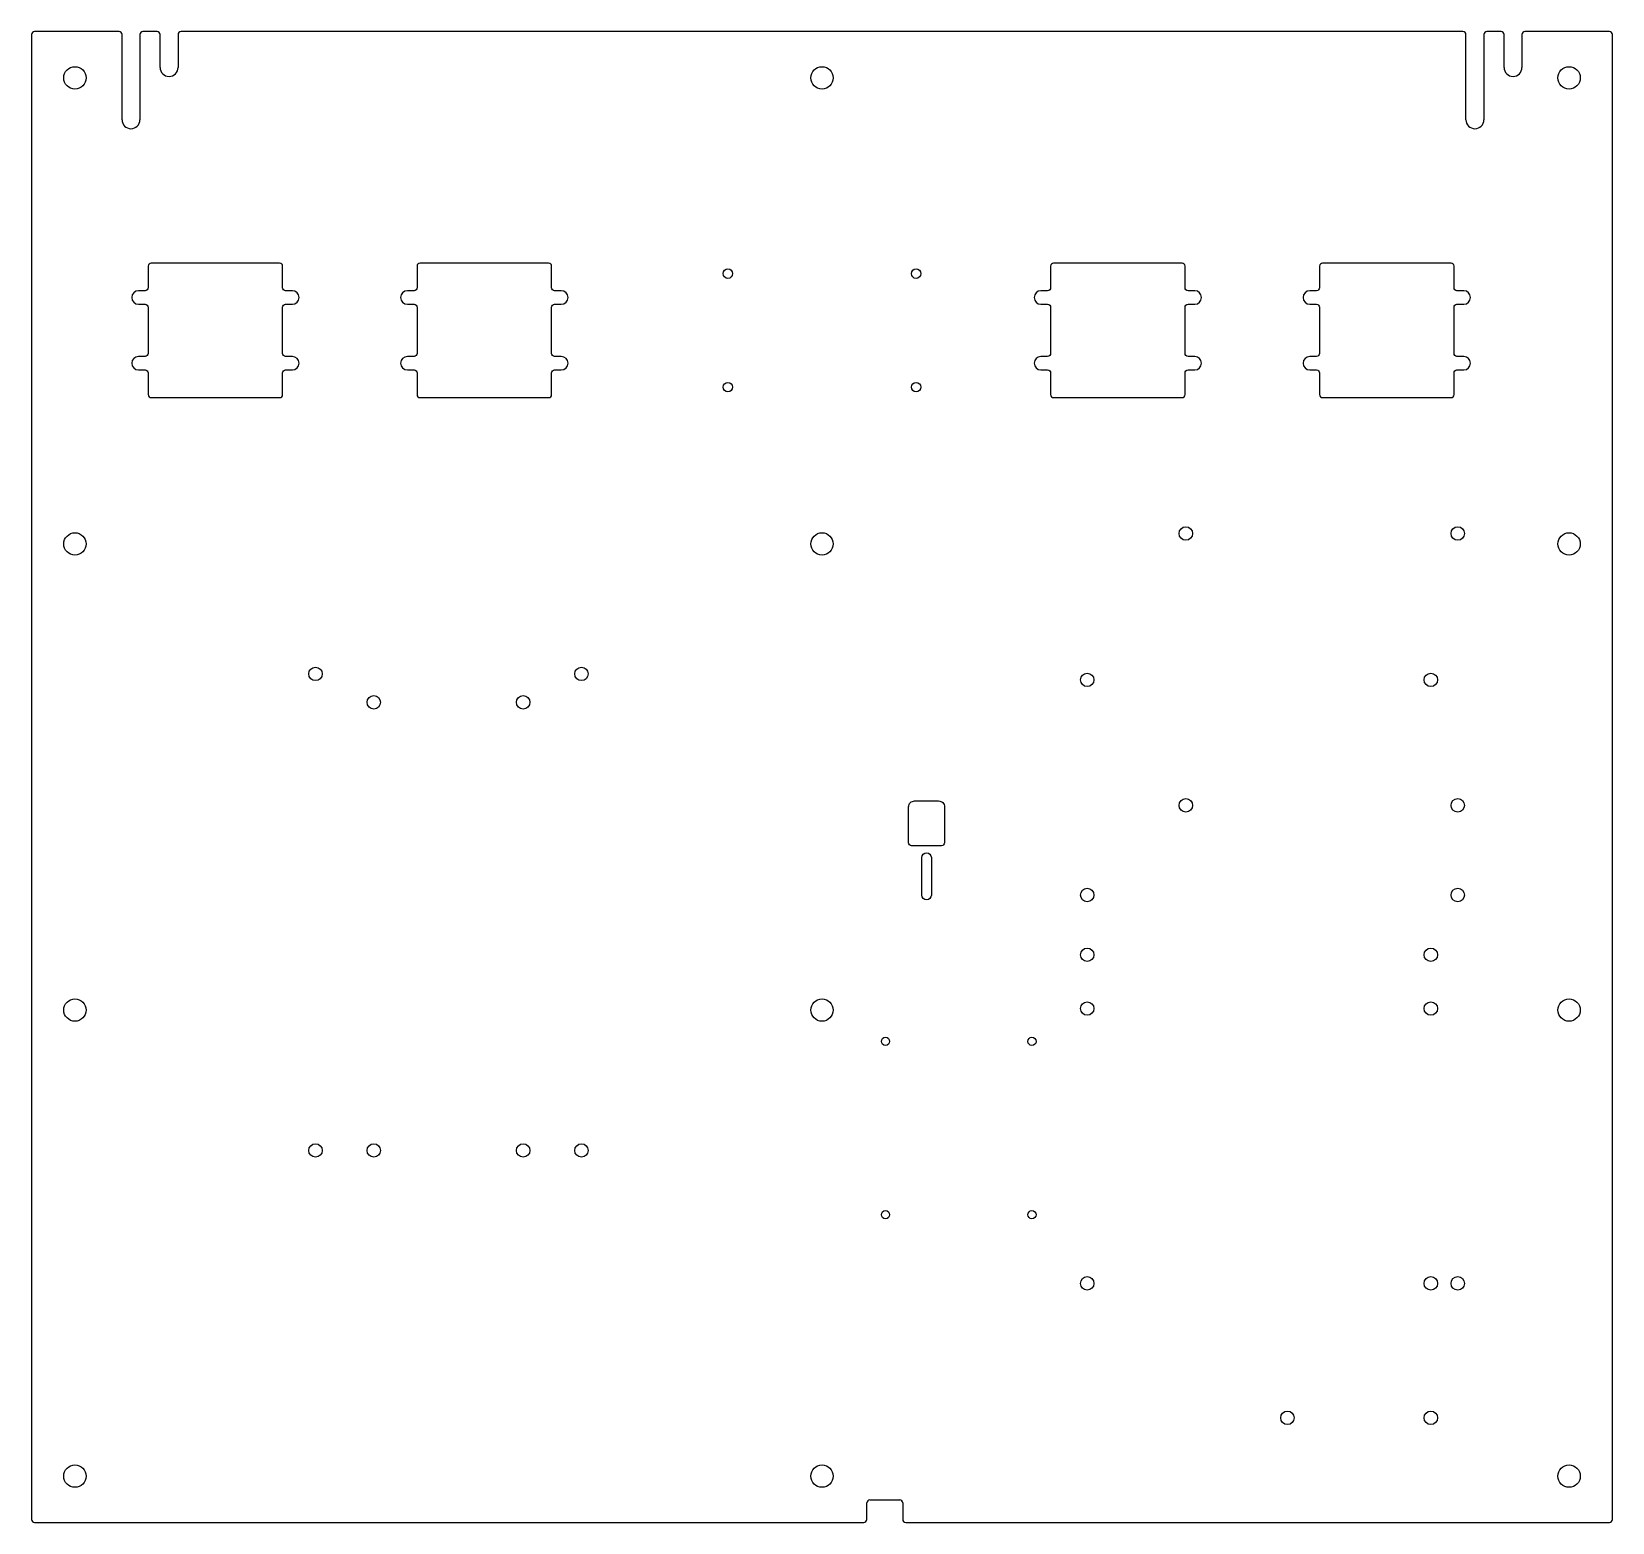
# Model space of a CAD drawing. Header units: millimetres. Extents: x -265 to 265, y -249 to 250.
import ezdxf

# ---------------------------------------------------------------- set-up
doc = ezdxf.new("R2010")
doc.units = ezdxf.units.MM
doc.layers.get('0').update_dxf_attribs({"linetype": 'CONTINUOUS'})

msp = doc.modelspace()

# ---------------------------------------------------------------- linework, layer by layer
for p, q in [((-235.25, 249.5), (-263.5, 249.5)), ((-222.5, 249.5), (-227.25, 249.5)), ((214.5, 249.5), (-214.5, 249.5)), ((227.25, 249.5), (222.5, 249.5)), ((263.5, 249.5), (235.25, 249.5)), ((-264.5, 248.5), (-264.5, -248.5)), ((-234.25, 220), (-234.25, 248.5)), ((-228.25, 248.5), (-228.25, 220)), ((-221.5, 237.5), (-221.5, 248.5)), ((-215.5, 248.5), (-215.5, 237.5)), ((215.5, 220), (215.5, 248.5)), ((221.5, 248.5), (221.5, 220)), ((228.25, 237.5), (228.25, 248.5)), ((234.25, 248.5), (234.25, 237.5)), ((264.5, -248.5), (264.5, 248.5)), ((15, -248.5), (15, -243)), ((16, -242), (26, -242)), ((27, -243), (27, -248.5)), ((-263.5, -249.5), (14, -249.5)), ((28, -249.5), (263.5, -249.5))]:
    msp.add_line(p, q)
for points in [[(-225.5, 163.75, -0.414214), (-226.5, 162.75), (-228.75, 162.75, 1), (-228.75, 158.25), (-226.5, 158.25, -0.414214), (-225.5, 157.25), (-225.5, 141.75, -0.414214), (-226.5, 140.75), (-228.75, 140.75, 1), (-228.75, 136.25), (-226.5, 136.25, -0.414214), (-225.5, 135.25), (-225.5, 128, 0.414214), (-224.5, 127), (-181.5, 127, 0.414214), (-180.5, 128), (-180.5, 135.25, -0.414214), (-179.5, 136.25), (-177.25, 136.25, 1), (-177.25, 140.75), (-179.5, 140.75, -0.414214), (-180.5, 141.75), (-180.5, 157.25, -0.414214), (-179.5, 158.25), (-177.25, 158.25, 1), (-177.25, 162.75), (-179.5, 162.75, -0.414214), (-180.5, 163.75), (-180.5, 171, 0.414214), (-181.5, 172), (-224.5, 172, 0.414214), (-225.5, 171)], [(-136.5, 158.25, -0.414214), (-135.5, 157.25), (-135.5, 141.75, -0.414214), (-136.5, 140.75), (-138.75, 140.75, 1), (-138.75, 136.25), (-136.5, 136.25, -0.414214), (-135.5, 135.25), (-135.5, 128, 0.414214), (-134.5, 127), (-91.5, 127, 0.414214), (-90.5, 128), (-90.5, 135.25, -0.414214), (-89.5, 136.25), (-87.25, 136.25, 1), (-87.25, 140.75), (-89.5, 140.75, -0.414214), (-90.5, 141.75), (-90.5, 157.25, -0.414214), (-89.5, 158.25), (-87.25, 158.25, 1), (-87.25, 162.75), (-89.5, 162.75, -0.414214), (-90.5, 163.75), (-90.5, 171, 0.414214), (-91.5, 172), (-134.5, 172, 0.414214), (-135.5, 171), (-135.5, 163.75, -0.414214), (-136.5, 162.75), (-138.75, 162.75, 1), (-138.75, 158.25)], [(121.5, 135.25, -0.414214), (122.5, 136.25), (124.75, 136.25, 1), (124.75, 140.75), (122.5, 140.75, -0.414214), (121.5, 141.75), (121.5, 157.25, -0.414214), (122.5, 158.25), (124.75, 158.25, 1), (124.75, 162.75), (122.5, 162.75, -0.414214), (121.5, 163.75), (121.5, 171, 0.414214), (120.5, 172), (77.5, 172, 0.414214), (76.5, 171), (76.5, 163.75, -0.414214), (75.5, 162.75), (73.25, 162.75, 1), (73.25, 158.25), (75.5, 158.25, -0.414214), (76.5, 157.25), (76.5, 141.75, -0.414214), (75.5, 140.75), (73.25, 140.75, 1), (73.25, 136.25), (75.5, 136.25, -0.414214), (76.5, 135.25), (76.5, 128, 0.414214), (77.5, 127), (120.5, 127, 0.414214), (121.5, 128)], [(212.5, 162.75, -0.414214), (211.5, 163.75), (211.5, 171, 0.414214), (210.5, 172), (167.5, 172, 0.414214), (166.5, 171), (166.5, 163.75, -0.414214), (165.5, 162.75), (163.25, 162.75, 1), (163.25, 158.25), (165.5, 158.25, -0.414214), (166.5, 157.25), (166.5, 141.75, -0.414214), (165.5, 140.75), (163.25, 140.75, 1), (163.25, 136.25), (165.5, 136.25, -0.414214), (166.5, 135.25), (166.5, 128, 0.414214), (167.5, 127), (210.5, 127, 0.414214), (211.5, 128), (211.5, 135.25, -0.414214), (212.5, 136.25), (214.75, 136.25, 1), (214.75, 140.75), (212.5, 140.75, -0.414214), (211.5, 141.75), (211.5, 157.25, -0.414214), (212.5, 158.25), (214.75, 158.25, 1), (214.75, 162.75)], [(41, -22, -0.414214), (40, -23), (30, -23, -0.414214), (29, -22), (29, -10, -0.414214), (31, -8), (39, -8, -0.414214), (41, -10)], [(33.4, -27, -1), (36.6, -27), (36.6, -39.5, -1), (33.4, -39.5)]]:
    msp.add_lwpolyline(points, format="xyb", close=True)
for centre, radius in [((-250, 234), 3.75), ((0, 234), 3.75), ((250, 234), 3.75), ((-31.5, 168.5), 1.6), ((31.5, 168.5), 1.6), ((-31.5, 130.5), 1.6), ((31.5, 130.5), 1.6), ((-250, 78), 3.75), ((0, 78), 3.75), ((121.75, 81.5), 2.25), ((212.75, 81.5), 2.25), ((250, 78), 3.75), ((-169.5, 34.5), 2.25), ((-80.5, 34.5), 2.25), ((88.75, 32.5), 2.25), ((203.75, 32.5), 2.25), ((-150, 25), 2.25), ((-100, 25), 2.25), ((121.75, -9.5), 2.25), ((212.75, -9.5), 2.25), ((88.75, -39.5), 2.25), ((212.75, -39.5), 2.25), ((88.75, -59.5), 2.25), ((203.75, -59.5), 2.25), ((-250, -78), 3.75), ((0, -78), 3.75), ((88.75, -77.5), 2.25), ((203.75, -77.5), 2.25), ((250, -78), 3.75), ((21.25, -88.5), 1.37), ((70.25, -88.5), 1.38), ((-169.5, -125), 2.25), ((-150, -125), 2.25), ((-100, -125), 2.25), ((-80.5, -125), 2.25), ((21.25, -146.5), 1.37), ((70.25, -146.5), 1.38), ((88.75, -169.5), 2.25), ((203.75, -169.5), 2.25), ((212.75, -169.5), 2.25), ((155.75, -214.5), 2.25), ((203.75, -214.5), 2.25), ((-250, -234), 3.75), ((0, -234), 3.75), ((250, -234), 3.75)]:
    msp.add_circle(centre, radius)
for centre, radius, start, end in [((-263.5, 248.5), 1, 90, 180), ((-235.25, 248.5), 1, 0, 90), ((-227.25, 248.5), 1, 90, 180), ((-222.5, 248.5), 1, 0, 90), ((-214.5, 248.5), 1, 90, 180), ((214.5, 248.5), 1, 0, 90), ((222.5, 248.5), 1, 90, 180), ((227.25, 248.5), 1, 0, 90), ((235.25, 248.5), 1, 90, 180), ((263.5, 248.5), 1, 0, 90), ((-218.5, 237.5), 3, 180, 360), ((231.25, 237.5), 3, 180, 360), ((-231.25, 220), 3, 180, 360), ((218.5, 220), 3, 180, 360), ((16, -243), 1, 90, 180), ((26, -243), 1, 0, 90), ((-263.5, -248.5), 1, 180, 270), ((14, -248.5), 1, -90, 0), ((28, -248.5), 1, 180, 270), ((263.5, -248.5), 1, 270, 360)]:
    msp.add_arc(centre, radius, start, end)

doc.saveas('drawing.dxf')
